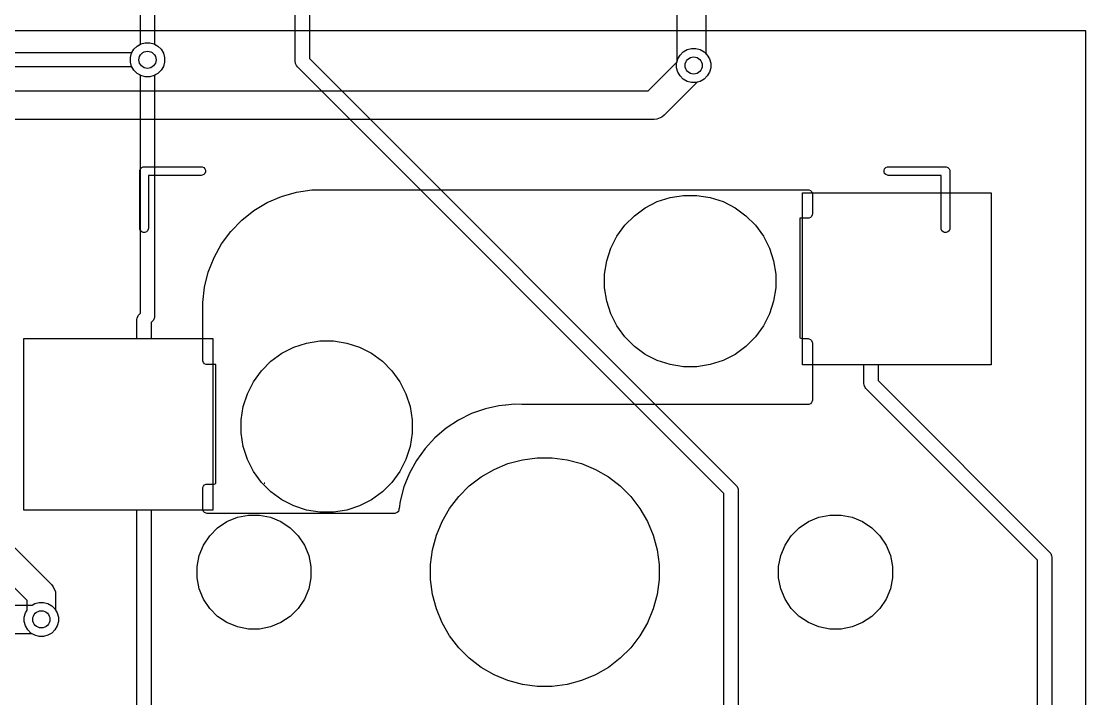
# Model space of a CAD drawing. Header units: millimetres. Extents: x 14 to 286, y -133 to -45.
# Drawn here: x 258.02 to 276.61, y -78.43 to -66.61 of the extents above; entities that cross this region are included whole.
import ezdxf

# ---------------------------------------------------------------- set-up
doc = ezdxf.new("R2010")
doc.units = ezdxf.units.MM
for name, color, linetype, true_color in [('B.Cu', 153, 'CONTINUOUS', 0x4d7fc4), ('B.Mask', 4, 'CONTINUOUS', 0x02ffee), ('B.Paste', 132, 'CONTINUOUS', 0x00c2c2), ('B.Silkscreen', 31, 'CONTINUOUS', 0xe8b2a7), ('F.Cu', 13, 'CONTINUOUS', 0xc83434), ('F.Mask', 201, 'CONTINUOUS', 0xd864ff), ('F.Silkscreen', 41, 'CONTINUOUS', 0xf2eda1), ('User.Drawings', 9, 'CONTINUOUS', 0xc2c2c2)]:
    doc.layers.add(name, color=color, linetype=linetype, true_color=true_color)

msp = doc.modelspace()

# ---------------------------------------------------------------- linework, layer by layer
at = {"layer": 'B.Cu', "linetype": 'CONTINUOUS'}
for p, q in [((260.095, -67.005222), (260.095, -56.09)), ((260.345, -56.09), (260.345, -67.005222)), ((269.4743, -67.29935), (269.4743, -59.365053)), ((269.9743, -59.365053), (269.9743, -67.168866)), ((262.8019, -67.3087), (262.8019, -61.706577)), ((263.0519, -61.706577), (263.0519, -67.256924)), ((259.942836, -67.161695), (259.981994, -67.093872)), ((259.981994, -67.093872), (260.037372, -67.038494)), ((260.037372, -67.038494), (260.095, -67.005222)), ((260.345, -67.005222), (260.402628, -67.038494)), ((260.402628, -67.038494), (260.458006, -67.093872)), ((260.458006, -67.093872), (260.497164, -67.161695)), ((259.922567, -67.237342), (259.942836, -67.161695)), ((259.922567, -67.315658), (259.922567, -67.237342)), ((260.497164, -67.161695), (260.517433, -67.237342)), ((260.517433, -67.237342), (260.517433, -67.315658)), ((262.804302, -67.333086), (262.8019, -67.3087)), ((263.0519, -67.256924), (270.502988, -74.708012)), ((269.464067, -67.337542), (269.4743, -67.29935)), ((269.9743, -67.168866), (269.999506, -67.194072)), ((269.999506, -67.194072), (270.038664, -67.261895)), ((270.038664, -67.261895), (270.058933, -67.337542)), ((259.942836, -67.391305), (259.922567, -67.315658)), ((259.981994, -67.459128), (259.942836, -67.391305)), ((260.037372, -67.514506), (259.981994, -67.459128)), ((260.458006, -67.459128), (260.402628, -67.514506)), ((260.497164, -67.391305), (260.458006, -67.459128)), ((260.517433, -67.315658), (260.497164, -67.391305)), ((262.804302, -67.333087), (262.804302, -67.333086)), ((262.807147, -67.339954), (262.804302, -67.333087)), ((262.822966, -67.378146), (262.807147, -67.339954)), ((262.822971, -67.378151), (262.822966, -67.378146)), ((262.838512, -67.397088), (262.822971, -67.378151)), ((270.2896, -74.848176), (262.838512, -67.397088)), ((269.464067, -67.415858), (269.464067, -67.337542)), ((269.484336, -67.491505), (269.464067, -67.415858)), ((269.523494, -67.559328), (269.484336, -67.491505)), ((270.038664, -67.491505), (269.999506, -67.559328)), ((270.058933, -67.415858), (270.038664, -67.491505)), ((270.058933, -67.337542), (270.058933, -67.415858)), ((260.095, -67.547777), (260.037372, -67.514506)), ((260.095, -71.700224), (260.095, -67.547777)), ((260.402628, -67.514506), (260.345, -67.547777)), ((260.345, -67.547777), (260.345, -71.752)), ((269.578872, -67.614706), (269.523494, -67.559328)), ((269.646695, -67.653864), (269.578872, -67.614706)), ((269.722342, -67.674133), (269.646695, -67.653864)), ((269.800658, -67.674133), (269.722342, -67.674133)), ((269.876305, -67.653864), (269.800658, -67.674133)), ((269.944128, -67.614706), (269.876305, -67.653864)), ((269.999506, -67.559328), (269.944128, -67.614706)), ((271.66, -72.5987), (271.66, -69.5987)), ((271.66, -69.5987), (274.96, -69.5987)), ((274.96, -69.5987), (274.96, -72.5987)), ((260.037569, -71.787212), (260.049301, -71.758887)), ((260.049301, -71.758887), (260.056066, -71.742554)), ((260.056066, -71.742554), (260.056071, -71.742548)), ((260.056071, -71.742548), (260.071612, -71.723612)), ((260.071612, -71.723612), (260.095, -71.700224)), ((260.345, -71.752), (260.342598, -71.776386)), ((260.035, -71.812), (260.037402, -71.787614)), ((260.035, -72.1387), (260.035, -71.812)), ((260.037402, -71.787614), (260.037569, -71.787212)), ((260.308388, -71.840388), (260.285, -71.863776)), ((260.285, -71.863776), (260.285, -72.1387)), ((260.323934, -71.821446), (260.308388, -71.840388)), ((260.342598, -71.776387), (260.323934, -71.821446)), ((260.342598, -71.776386), (260.342598, -71.776387)), ((258.06, -75.1387), (258.06, -72.1387)), ((258.06, -72.1387), (260.035, -72.1387)), ((260.285, -72.1387), (261.36, -72.1387)), ((261.36, -72.1387), (261.36, -75.1387)), ((272.735, -72.5987), (271.66, -72.5987)), ((272.735, -72.9254), (272.735, -72.5987)), ((274.96, -72.5987), (272.985, -72.5987)), ((272.985, -72.5987), (272.985, -72.873623)), ((272.985, -72.873623), (275.979888, -75.868511)), ((272.737402, -72.949786), (272.735, -72.9254)), ((272.737402, -72.949787), (272.737402, -72.949786)), ((272.740102, -72.956305), (272.737402, -72.949787)), ((272.756066, -72.994846), (272.740102, -72.956305)), ((272.756071, -72.994851), (272.756066, -72.994846)), ((272.771612, -73.013788), (272.756071, -72.994851)), ((275.7665, -76.008676), (272.771612, -73.013788)), ((270.502988, -74.708012), (270.518528, -74.726948)), ((270.518528, -74.726948), (270.518534, -74.726954)), ((270.518534, -74.726954), (270.537198, -74.772014)), ((270.2896, -79.9178), (270.2896, -74.848176)), ((270.537198, -74.772014), (270.5396, -74.7964)), ((270.5396, -74.7964), (270.5396, -79.866023)), ((260.035, -75.1387), (258.06, -75.1387)), ((260.035, -90.592724), (260.035, -75.1387)), ((261.36, -75.1387), (260.285, -75.1387)), ((260.285, -75.1387), (260.285, -90.6445)), ((257.8071, -75.700446), (258.542377, -76.435724)), ((258.1156, -76.716053), (257.380323, -75.980777)), ((275.7665, -80.019622), (275.7665, -76.008676)), ((275.979888, -75.868511), (275.995433, -75.887453)), ((275.995433, -75.887453), (275.995434, -75.887454)), ((275.995434, -75.887454), (275.998643, -75.895202)), ((275.998643, -75.895202), (276.013958, -75.932177)), ((276.013958, -75.932177), (276.014098, -75.932514)), ((276.014098, -75.932514), (276.0165, -75.9569)), ((276.0165, -75.9569), (276.0165, -80.019622)), ((258.542377, -76.435724), (258.573468, -76.473608)), ((258.573468, -76.473608), (258.610797, -76.563728)), ((258.610797, -76.563728), (258.610797, -76.563737)), ((258.610797, -76.563737), (258.6156, -76.6125)), ((258.1156, -76.881846), (258.1156, -76.716053)), ((258.6156, -76.6125), (258.6156, -76.881846)), ((258.068167, -77.004542), (258.088436, -76.928895)), ((258.088436, -76.928895), (258.1156, -76.881846)), ((258.6156, -76.881846), (258.642764, -76.928895)), ((258.642764, -76.928895), (258.663033, -77.004542)), ((258.068167, -77.082858), (258.068167, -77.004542)), ((258.088436, -77.158505), (258.068167, -77.082858)), ((258.127594, -77.226328), (258.088436, -77.158505)), ((258.642764, -77.158505), (258.603606, -77.226328)), ((258.663033, -77.082858), (258.642764, -77.158505)), ((258.663033, -77.004542), (258.663033, -77.082858)), ((258.182972, -77.281706), (258.127594, -77.226328)), ((258.250795, -77.320864), (258.182972, -77.281706)), ((258.326442, -77.341133), (258.250795, -77.320864)), ((258.404758, -77.341133), (258.326442, -77.341133)), ((258.480405, -77.320864), (258.404758, -77.341133)), ((258.548228, -77.281706), (258.480405, -77.320864)), ((258.603606, -77.226328), (258.548228, -77.281706))]:
    msp.add_line(p, q, dxfattribs=at)
at = {"layer": 'B.Cu'}
for centre in [(260.22, -67.2765), (269.7615, -67.3767), (258.3656, -77.0437)]:
    msp.add_circle(centre, 0.15, dxfattribs=at)
at = {"layer": 'B.Mask', "linetype": 'CONTINUOUS'}
for p, q in [((269.125975, -69.752881), (269.349832, -69.680145)), ((269.349832, -69.680145), (269.582311, -69.643324)), ((269.582311, -69.643324), (269.817689, -69.643324)), ((269.817689, -69.643324), (270.050168, -69.680145)), ((270.050168, -69.680145), (270.274025, -69.752881)), ((271.66, -72.5987), (271.66, -69.5987)), ((271.66, -69.5987), (274.96, -69.5987)), ((274.96, -69.5987), (274.96, -72.5987)), ((268.725828, -69.998091), (268.916252, -69.85974)), ((268.916252, -69.85974), (269.125975, -69.752881)), ((270.274025, -69.752881), (270.483748, -69.85974)), ((270.483748, -69.85974), (270.674172, -69.998091)), ((268.559391, -70.164528), (268.725828, -69.998091)), ((270.674172, -69.998091), (270.840609, -70.164528)), ((268.42104, -70.354952), (268.559391, -70.164528)), ((270.840609, -70.164528), (270.97896, -70.354952)), ((268.314181, -70.564675), (268.42104, -70.354952)), ((270.97896, -70.354952), (271.085819, -70.564675)), ((268.241445, -70.788532), (268.314181, -70.564675)), ((271.085819, -70.564675), (271.158555, -70.788532)), ((268.204624, -71.021011), (268.241445, -70.788532)), ((271.158555, -70.788532), (271.195376, -71.021011)), ((268.204624, -71.256389), (268.204624, -71.021011)), ((271.195376, -71.021011), (271.195376, -71.256389)), ((268.241445, -71.488868), (268.204624, -71.256389)), ((271.195376, -71.256389), (271.158555, -71.488868)), ((268.314181, -71.712725), (268.241445, -71.488868)), ((271.158555, -71.488868), (271.085819, -71.712725)), ((268.42104, -71.922448), (268.314181, -71.712725)), ((271.085819, -71.712725), (270.97896, -71.922448)), ((268.559391, -72.112872), (268.42104, -71.922448)), ((270.97896, -71.922448), (270.840609, -72.112872)), ((258.06, -75.1387), (258.06, -72.1387)), ((258.06, -72.1387), (261.36, -72.1387)), ((261.36, -72.1387), (261.36, -75.1387)), ((268.725828, -72.279309), (268.559391, -72.112872)), ((270.840609, -72.112872), (270.674172, -72.279309)), ((262.566252, -72.39974), (262.775975, -72.292881)), ((262.775975, -72.292881), (262.999832, -72.220145)), ((262.999832, -72.220145), (263.232311, -72.183324)), ((263.232311, -72.183324), (263.467689, -72.183324)), ((263.467689, -72.183324), (263.700168, -72.220145)), ((263.700168, -72.220145), (263.924025, -72.292881)), ((263.924025, -72.292881), (264.133748, -72.39974)), ((268.916252, -72.41766), (268.725828, -72.279309)), ((270.674172, -72.279309), (270.483748, -72.41766)), ((262.375828, -72.538091), (262.566252, -72.39974)), ((264.133748, -72.39974), (264.324172, -72.538091)), ((269.125975, -72.524519), (268.916252, -72.41766)), ((270.483748, -72.41766), (270.274025, -72.524519)), ((262.07104, -72.894952), (262.209391, -72.704528)), ((262.209391, -72.704528), (262.375828, -72.538091)), ((264.324172, -72.538091), (264.490609, -72.704528)), ((264.490609, -72.704528), (264.62896, -72.894952)), ((269.349832, -72.597255), (269.125975, -72.524519)), ((269.582311, -72.634076), (269.349832, -72.597255)), ((269.817689, -72.634076), (269.582311, -72.634076)), ((270.050168, -72.597255), (269.817689, -72.634076)), ((270.274025, -72.524519), (270.050168, -72.597255)), ((274.96, -72.5987), (271.66, -72.5987)), ((261.964181, -73.104675), (262.07104, -72.894952)), ((264.62896, -72.894952), (264.735819, -73.104675)), ((261.891445, -73.328532), (261.964181, -73.104675)), ((264.735819, -73.104675), (264.808555, -73.328532)), ((261.854624, -73.561011), (261.891445, -73.328532)), ((264.808555, -73.328532), (264.845376, -73.561011)), ((261.854624, -73.796389), (261.854624, -73.561011)), ((264.845376, -73.561011), (264.845376, -73.796389)), ((261.891445, -74.028868), (261.854624, -73.796389)), ((264.845376, -73.796389), (264.808555, -74.028868)), ((261.964181, -74.252725), (261.891445, -74.028868)), ((264.808555, -74.028868), (264.735819, -74.252725)), ((262.07104, -74.462448), (261.964181, -74.252725)), ((264.735819, -74.252725), (264.62896, -74.462448)), ((266.275423, -74.424955), (266.517121, -74.32484)), ((266.517121, -74.32484), (266.769819, -74.257129)), ((266.769819, -74.257129), (267.029194, -74.222982)), ((267.029194, -74.222982), (267.290806, -74.222982)), ((267.290806, -74.222982), (267.550181, -74.257129)), ((267.550181, -74.257129), (267.802879, -74.32484)), ((267.802879, -74.32484), (268.044577, -74.424955)), ((262.209391, -74.652872), (262.07104, -74.462448)), ((264.62896, -74.462448), (264.490609, -74.652872)), ((265.841308, -74.71502), (266.04886, -74.555761)), ((266.04886, -74.555761), (266.275423, -74.424955)), ((268.044577, -74.424955), (268.27114, -74.555761)), ((268.27114, -74.555761), (268.478692, -74.71502)), ((262.375828, -74.819309), (262.209391, -74.652872)), ((264.490609, -74.652872), (264.324172, -74.819309)), ((265.65632, -74.900008), (265.841308, -74.71502)), ((268.478692, -74.71502), (268.66368, -74.900008)), ((262.566252, -74.95766), (262.375828, -74.819309)), ((264.324172, -74.819309), (264.133748, -74.95766)), ((265.497061, -75.10756), (265.65632, -74.900008)), ((268.66368, -74.900008), (268.822939, -75.10756)), ((262.775975, -75.064519), (262.566252, -74.95766)), ((262.999832, -75.137255), (262.775975, -75.064519)), ((263.924025, -75.064519), (263.700168, -75.137255)), ((264.133748, -74.95766), (263.924025, -75.064519)), ((265.366255, -75.334123), (265.497061, -75.10756)), ((268.822939, -75.10756), (268.953745, -75.334123)), ((261.36, -75.1387), (258.06, -75.1387)), ((261.608603, -75.336779), (261.789715, -75.26176)), ((261.789715, -75.26176), (261.981983, -75.223515)), ((261.981983, -75.223515), (262.178017, -75.223515)), ((262.178017, -75.223515), (262.370285, -75.26176)), ((262.370285, -75.26176), (262.551397, -75.336779)), ((263.232311, -75.174076), (262.999832, -75.137255)), ((263.467689, -75.174076), (263.232311, -75.174076)), ((263.700168, -75.137255), (263.467689, -75.174076)), ((271.768603, -75.336779), (271.949715, -75.26176)), ((271.949715, -75.26176), (272.141983, -75.223515)), ((272.141983, -75.223515), (272.338017, -75.223515)), ((272.338017, -75.223515), (272.530285, -75.26176)), ((272.530285, -75.26176), (272.711397, -75.336779)), ((261.30699, -75.584307), (261.445607, -75.44569)), ((261.445607, -75.44569), (261.608603, -75.336779)), ((262.551397, -75.336779), (262.714393, -75.44569)), ((262.714393, -75.44569), (262.85301, -75.584307)), ((265.26614, -75.575821), (265.366255, -75.334123)), ((268.953745, -75.334123), (269.05386, -75.575821)), ((271.46699, -75.584307), (271.605607, -75.44569)), ((271.605607, -75.44569), (271.768603, -75.336779)), ((272.711397, -75.336779), (272.874393, -75.44569)), ((272.874393, -75.44569), (273.01301, -75.584307)), ((261.198079, -75.747303), (261.30699, -75.584307)), ((262.85301, -75.584307), (262.961921, -75.747303)), ((265.198429, -75.828519), (265.26614, -75.575821)), ((269.05386, -75.575821), (269.121571, -75.828519)), ((271.358079, -75.747303), (271.46699, -75.584307)), ((273.01301, -75.584307), (273.121921, -75.747303)), ((261.12306, -75.928415), (261.198079, -75.747303)), ((262.961921, -75.747303), (263.03694, -75.928415)), ((265.164282, -76.087894), (265.198429, -75.828519)), ((269.121571, -75.828519), (269.155718, -76.087894)), ((271.28306, -75.928415), (271.358079, -75.747303)), ((273.121921, -75.747303), (273.19694, -75.928415)), ((261.084815, -76.120683), (261.12306, -75.928415)), ((263.03694, -75.928415), (263.075185, -76.120683)), ((271.244815, -76.120683), (271.28306, -75.928415)), ((273.19694, -75.928415), (273.235185, -76.120683)), ((261.084815, -76.316717), (261.084815, -76.120683)), ((263.075185, -76.120683), (263.075185, -76.316717)), ((265.164282, -76.349506), (265.164282, -76.087894)), ((269.155718, -76.087894), (269.155718, -76.349506)), ((271.244815, -76.316717), (271.244815, -76.120683)), ((273.235185, -76.120683), (273.235185, -76.316717)), ((261.12306, -76.508985), (261.084815, -76.316717)), ((263.075185, -76.316717), (263.03694, -76.508985)), ((265.198429, -76.608881), (265.164282, -76.349506)), ((269.155718, -76.349506), (269.121571, -76.608881)), ((271.28306, -76.508985), (271.244815, -76.316717)), ((273.235185, -76.316717), (273.19694, -76.508985)), ((261.198079, -76.690097), (261.12306, -76.508985)), ((263.03694, -76.508985), (262.961921, -76.690097)), ((265.26614, -76.861579), (265.198429, -76.608881)), ((269.121571, -76.608881), (269.05386, -76.861579)), ((271.358079, -76.690097), (271.28306, -76.508985)), ((273.19694, -76.508985), (273.121921, -76.690097)), ((261.30699, -76.853093), (261.198079, -76.690097)), ((262.961921, -76.690097), (262.85301, -76.853093)), ((271.46699, -76.853093), (271.358079, -76.690097)), ((273.121921, -76.690097), (273.01301, -76.853093)), ((261.445607, -76.99171), (261.30699, -76.853093)), ((262.85301, -76.853093), (262.714393, -76.99171)), ((265.366255, -77.103277), (265.26614, -76.861579)), ((269.05386, -76.861579), (268.953745, -77.103277)), ((271.605607, -76.99171), (271.46699, -76.853093)), ((273.01301, -76.853093), (272.874393, -76.99171)), ((261.608603, -77.100621), (261.445607, -76.99171)), ((261.789715, -77.17564), (261.608603, -77.100621)), ((262.551397, -77.100621), (262.370285, -77.17564)), ((262.714393, -76.99171), (262.551397, -77.100621)), ((265.497061, -77.32984), (265.366255, -77.103277)), ((268.953745, -77.103277), (268.822939, -77.32984)), ((271.768603, -77.100621), (271.605607, -76.99171)), ((271.949715, -77.17564), (271.768603, -77.100621)), ((272.711397, -77.100621), (272.530285, -77.17564)), ((272.874393, -76.99171), (272.711397, -77.100621)), ((261.981983, -77.213885), (261.789715, -77.17564)), ((262.178017, -77.213885), (261.981983, -77.213885)), ((262.370285, -77.17564), (262.178017, -77.213885)), ((265.65632, -77.537392), (265.497061, -77.32984)), ((268.822939, -77.32984), (268.66368, -77.537392)), ((272.141983, -77.213885), (271.949715, -77.17564)), ((272.338017, -77.213885), (272.141983, -77.213885)), ((272.530285, -77.17564), (272.338017, -77.213885)), ((265.841308, -77.72238), (265.65632, -77.537392)), ((268.66368, -77.537392), (268.478692, -77.72238)), ((266.04886, -77.881639), (265.841308, -77.72238)), ((268.478692, -77.72238), (268.27114, -77.881639)), ((266.275423, -78.012445), (266.04886, -77.881639)), ((268.27114, -77.881639), (268.044577, -78.012445)), ((266.517121, -78.11256), (266.275423, -78.012445)), ((268.044577, -78.012445), (267.802879, -78.11256)), ((266.769819, -78.180271), (266.517121, -78.11256)), ((267.029194, -78.214418), (266.769819, -78.180271)), ((267.290806, -78.214418), (267.029194, -78.214418)), ((267.550181, -78.180271), (267.290806, -78.214418)), ((267.802879, -78.11256), (267.550181, -78.180271))]:
    msp.add_line(p, q, dxfattribs=at)
at = {"layer": 'B.Paste', "linetype": 'CONTINUOUS'}
for p, q in [((271.66, -72.5987), (271.66, -69.5987)), ((271.66, -69.5987), (274.96, -69.5987)), ((274.96, -69.5987), (274.96, -72.5987)), ((258.06, -75.1387), (258.06, -72.1387)), ((258.06, -72.1387), (261.36, -72.1387)), ((261.36, -72.1387), (261.36, -75.1387)), ((274.96, -72.5987), (271.66, -72.5987)), ((261.36, -75.1387), (258.06, -75.1387))]:
    msp.add_line(p, q, dxfattribs=at)
at = {"layer": 'B.Silkscreen', "linetype": 'CONTINUOUS'}
for p, q in [((263.092027, -69.548003), (263.358167, -69.54388)), ((263.358167, -69.54388), (263.359999, -69.5437)), ((263.359999, -69.5437), (271.76, -69.5437)), ((271.76, -69.5437), (271.774632, -69.545141)), ((262.312392, -69.769906), (262.561815, -69.662035)), ((262.561815, -69.662035), (262.823184, -69.587643)), ((262.823184, -69.587643), (263.092027, -69.548003)), ((271.774632, -69.545141), (271.801668, -69.55634)), ((271.801668, -69.55634), (271.82236, -69.577032)), ((271.82236, -69.577032), (271.833559, -69.604068)), ((271.833559, -69.604068), (271.835, -69.6187)), ((271.835, -69.6187), (271.835, -69.9687)), ((261.866177, -70.078161), (262.079183, -69.90941)), ((262.079183, -69.90941), (262.312392, -69.769906)), ((261.677021, -70.273271), (261.866177, -70.078161)), ((271.76, -70.0437), (271.615, -70.0437)), ((271.615, -70.0437), (271.615, -72.129162)), ((271.774632, -70.042259), (271.76, -70.0437)), ((271.801668, -70.03106), (271.774632, -70.042259)), ((271.82236, -70.010368), (271.801668, -70.03106)), ((271.833559, -69.983332), (271.82236, -70.010368)), ((271.835, -69.9687), (271.833559, -69.983332)), ((261.51495, -70.491401), (261.677021, -70.273271)), ((261.382737, -70.72882), (261.51495, -70.491401)), ((261.282645, -70.981465), (261.382737, -70.72882)), ((261.216386, -71.245014), (261.282645, -70.981465)), ((261.185094, -71.514956), (261.216386, -71.245014)), ((261.185, -71.5187), (261.185295, -71.5157)), ((261.185, -72.5187), (261.185, -71.5187)), ((261.185295, -71.5157), (261.185094, -71.514956)), ((271.615, -72.129162), (271.650096, -72.1437)), ((271.650096, -72.1437), (271.76, -72.1437)), ((271.76, -72.1437), (271.774632, -72.145141)), ((271.774632, -72.145141), (271.801668, -72.15634)), ((271.801668, -72.15634), (271.82236, -72.177032)), ((271.82236, -72.177032), (271.833559, -72.204068)), ((271.833559, -72.204068), (271.835, -72.2187)), ((271.835, -72.2187), (271.835, -73.2187)), ((261.186441, -72.533332), (261.185, -72.5187)), ((261.19764, -72.560368), (261.186441, -72.533332)), ((261.218332, -72.58106), (261.19764, -72.560368)), ((261.245368, -72.592259), (261.218332, -72.58106)), ((261.26, -72.5937), (261.245368, -72.592259)), ((261.415, -72.5937), (261.26, -72.5937)), ((261.415, -74.673132), (261.415, -72.5937)), ((271.82236, -73.260368), (271.801668, -73.28106)), ((271.833559, -73.233332), (271.82236, -73.260368)), ((271.835, -73.2187), (271.833559, -73.233332)), ((266.123778, -73.367927), (265.881765, -73.452604)), ((266.355968, -73.317367), (266.123778, -73.367927)), ((266.474891, -73.305321), (266.355968, -73.317367)), ((266.479241, -73.303669), (266.474891, -73.305321)), ((266.629615, -73.289762), (266.479241, -73.303669)), ((266.757754, -73.293666), (266.629615, -73.289762)), ((266.758233, -73.293526), (266.757754, -73.293666)), ((266.76, -73.2937), (266.758233, -73.293526)), ((271.76, -73.2937), (266.76, -73.2937)), ((271.774632, -73.292259), (271.76, -73.2937)), ((271.801668, -73.28106), (271.774632, -73.292259)), ((265.651876, -73.566144), (265.437538, -73.706854)), ((265.881765, -73.452604), (265.651876, -73.566144)), ((265.437538, -73.706854), (265.241946, -73.872636)), ((265.241946, -73.872636), (265.068015, -74.061019)), ((265.068015, -74.061019), (264.918338, -74.269195)), ((264.918338, -74.269195), (264.795148, -74.494061)), ((264.795148, -74.494061), (264.70028, -74.732263)), ((261.185, -74.7587), (261.186441, -74.744068)), ((261.186441, -74.744068), (261.19764, -74.717032)), ((261.19764, -74.717032), (261.218332, -74.69634)), ((261.218332, -74.69634), (261.245368, -74.685141)), ((261.245368, -74.685141), (261.26, -74.6837)), ((261.26, -74.6837), (261.386612, -74.6837)), ((261.386612, -74.6837), (261.411227, -74.673504)), ((261.411227, -74.673504), (261.415, -74.673132)), ((262.25706, -74.663548), (262.256723, -74.6687)), ((262.256723, -74.6687), (262.267172, -74.6687)), ((262.267172, -74.6687), (262.25706, -74.663548)), ((264.70028, -74.732263), (264.635149, -74.980251)), ((261.185, -75.1187), (261.185, -74.7587)), ((261.186441, -75.133332), (261.185, -75.1187)), ((264.618003, -75.107298), (264.613559, -75.116525)), ((264.613559, -75.116525), (264.613559, -75.133332)), ((264.635149, -74.980251), (264.618003, -75.107298)), ((261.19764, -75.160368), (261.186441, -75.133332)), ((261.218332, -75.18106), (261.19764, -75.160368)), ((261.245368, -75.192259), (261.218332, -75.18106)), ((261.26, -75.1937), (261.245368, -75.192259)), ((264.54, -75.1937), (261.26, -75.1937)), ((264.554632, -75.192259), (264.54, -75.1937)), ((264.581668, -75.18106), (264.554632, -75.192259)), ((264.60236, -75.160368), (264.581668, -75.18106)), ((264.613559, -75.133332), (264.60236, -75.160368))]:
    msp.add_line(p, q, dxfattribs=at)
at = {"layer": 'F.Cu', "linetype": 'CONTINUOUS'}
for p, q in [((259.948722, -67.1515), (259.981994, -67.093872)), ((259.981994, -67.093872), (260.037372, -67.038494)), ((260.037372, -67.038494), (260.105195, -66.999336)), ((260.105195, -66.999336), (260.180842, -66.979067)), ((260.180842, -66.979067), (260.259158, -66.979067)), ((260.259158, -66.979067), (260.334805, -66.999336)), ((260.334805, -66.999336), (260.402628, -67.038494)), ((260.402628, -67.038494), (260.458006, -67.093872)), ((260.458006, -67.093872), (260.497164, -67.161695)), ((269.578872, -67.138694), (269.646695, -67.099536)), ((269.646695, -67.099536), (269.722342, -67.079267)), ((269.722342, -67.079267), (269.800658, -67.079267)), ((269.800658, -67.079267), (269.876305, -67.099536)), ((269.876305, -67.099536), (269.944128, -67.138694)), ((228.2279, -67.1515), (259.948722, -67.1515)), ((260.497164, -67.161695), (260.517433, -67.237342)), ((260.517433, -67.237342), (260.517433, -67.315658)), ((269.470275, -67.314371), (269.484336, -67.261895)), ((269.484336, -67.261895), (269.523494, -67.194072)), ((269.523494, -67.194072), (269.578872, -67.138694)), ((269.944128, -67.138694), (269.999506, -67.194072)), ((269.999506, -67.194072), (270.038664, -67.261895)), ((270.038664, -67.261895), (270.058933, -67.337542)), ((259.948722, -67.4015), (228.279677, -67.4015)), ((259.981994, -67.459128), (259.948722, -67.4015)), ((260.037372, -67.514506), (259.981994, -67.459128)), ((260.458006, -67.459128), (260.402628, -67.514506)), ((260.497164, -67.391305), (260.458006, -67.459128)), ((260.517433, -67.315658), (260.497164, -67.391305)), ((268.965546, -67.8191), (269.470275, -67.314371)), ((270.038664, -67.491505), (269.999506, -67.559328)), ((270.058933, -67.415858), (270.038664, -67.491505)), ((270.058933, -67.337542), (270.058933, -67.415858)), ((260.105195, -67.553664), (260.037372, -67.514506)), ((260.180842, -67.573933), (260.105195, -67.553664)), ((260.259158, -67.573933), (260.180842, -67.573933)), ((260.334805, -67.553664), (260.259158, -67.573933)), ((260.402628, -67.514506), (260.334805, -67.553664)), ((269.823828, -67.667924), (269.245877, -68.245877)), ((269.876305, -67.653864), (269.823828, -67.667924)), ((269.944128, -67.614706), (269.876305, -67.653864)), ((269.999506, -67.559328), (269.944128, -67.614706)), ((257.718954, -67.8191), (268.965546, -67.8191)), ((269.0691, -68.3191), (257.718954, -68.3191)), ((269.117873, -68.314296), (269.0691, -68.3191)), ((269.207993, -68.276967), (269.117873, -68.314296)), ((269.207997, -68.276962), (269.207993, -68.276967)), ((269.245877, -68.245877), (269.207997, -68.276962)), ((256.0802, -76.7937), (258.203746, -76.7937)), ((258.203746, -76.7937), (258.250795, -76.766536)), ((258.250795, -76.766536), (258.326442, -76.746267)), ((258.326442, -76.746267), (258.404758, -76.746267)), ((258.404758, -76.746267), (258.480405, -76.766536)), ((258.480405, -76.766536), (258.548228, -76.805694)), ((258.548228, -76.805694), (258.603606, -76.861072)), ((258.603606, -76.861072), (258.642764, -76.928895)), ((258.642764, -76.928895), (258.663033, -77.004542)), ((258.642764, -77.158505), (258.603606, -77.226328)), ((258.663033, -77.082858), (258.642764, -77.158505)), ((258.663033, -77.004542), (258.663033, -77.082858)), ((258.203746, -77.2937), (256.183753, -77.2937)), ((258.250795, -77.320864), (258.203746, -77.2937)), ((258.326442, -77.341133), (258.250795, -77.320864)), ((258.404758, -77.341133), (258.326442, -77.341133)), ((258.480405, -77.320864), (258.404758, -77.341133)), ((258.548228, -77.281706), (258.480405, -77.320864)), ((258.603606, -77.226328), (258.548228, -77.281706))]:
    msp.add_line(p, q, dxfattribs=at)
at = {"layer": 'F.Cu'}
for centre in [(260.22, -67.2765), (269.7615, -67.3767), (258.3656, -77.0437)]:
    msp.add_circle(centre, 0.15, dxfattribs=at)
at = {"layer": 'F.Mask', "linetype": 'CONTINUOUS'}
for p, q in [((269.125975, -69.752881), (269.349832, -69.680145)), ((269.349832, -69.680145), (269.582311, -69.643324)), ((269.582311, -69.643324), (269.817689, -69.643324)), ((269.817689, -69.643324), (270.050168, -69.680145)), ((270.050168, -69.680145), (270.274025, -69.752881)), ((268.725828, -69.998091), (268.916252, -69.85974)), ((268.916252, -69.85974), (269.125975, -69.752881)), ((270.274025, -69.752881), (270.483748, -69.85974)), ((270.483748, -69.85974), (270.674172, -69.998091)), ((268.559391, -70.164528), (268.725828, -69.998091)), ((270.674172, -69.998091), (270.840609, -70.164528)), ((268.42104, -70.354952), (268.559391, -70.164528)), ((270.840609, -70.164528), (270.97896, -70.354952)), ((268.314181, -70.564675), (268.42104, -70.354952)), ((270.97896, -70.354952), (271.085819, -70.564675)), ((268.241445, -70.788532), (268.314181, -70.564675)), ((271.085819, -70.564675), (271.158555, -70.788532)), ((268.204624, -71.021011), (268.241445, -70.788532)), ((271.158555, -70.788532), (271.195376, -71.021011)), ((268.204624, -71.256389), (268.204624, -71.021011)), ((271.195376, -71.021011), (271.195376, -71.256389)), ((268.241445, -71.488868), (268.204624, -71.256389)), ((271.195376, -71.256389), (271.158555, -71.488868)), ((268.314181, -71.712725), (268.241445, -71.488868)), ((271.158555, -71.488868), (271.085819, -71.712725)), ((268.42104, -71.922448), (268.314181, -71.712725)), ((271.085819, -71.712725), (270.97896, -71.922448)), ((268.559391, -72.112872), (268.42104, -71.922448)), ((270.97896, -71.922448), (270.840609, -72.112872)), ((268.725828, -72.279309), (268.559391, -72.112872)), ((270.840609, -72.112872), (270.674172, -72.279309)), ((262.566252, -72.39974), (262.775975, -72.292881)), ((262.775975, -72.292881), (262.999832, -72.220145)), ((262.999832, -72.220145), (263.232311, -72.183324)), ((263.232311, -72.183324), (263.467689, -72.183324)), ((263.467689, -72.183324), (263.700168, -72.220145)), ((263.700168, -72.220145), (263.924025, -72.292881)), ((263.924025, -72.292881), (264.133748, -72.39974)), ((268.916252, -72.41766), (268.725828, -72.279309)), ((270.674172, -72.279309), (270.483748, -72.41766)), ((262.375828, -72.538091), (262.566252, -72.39974)), ((264.133748, -72.39974), (264.324172, -72.538091)), ((269.125975, -72.524519), (268.916252, -72.41766)), ((270.483748, -72.41766), (270.274025, -72.524519)), ((262.07104, -72.894952), (262.209391, -72.704528)), ((262.209391, -72.704528), (262.375828, -72.538091)), ((264.324172, -72.538091), (264.490609, -72.704528)), ((264.490609, -72.704528), (264.62896, -72.894952)), ((269.349832, -72.597255), (269.125975, -72.524519)), ((269.582311, -72.634076), (269.349832, -72.597255)), ((269.817689, -72.634076), (269.582311, -72.634076)), ((270.050168, -72.597255), (269.817689, -72.634076)), ((270.274025, -72.524519), (270.050168, -72.597255)), ((261.964181, -73.104675), (262.07104, -72.894952)), ((264.62896, -72.894952), (264.735819, -73.104675)), ((261.891445, -73.328532), (261.964181, -73.104675)), ((264.735819, -73.104675), (264.808555, -73.328532)), ((261.854624, -73.561011), (261.891445, -73.328532)), ((264.808555, -73.328532), (264.845376, -73.561011)), ((261.854624, -73.796389), (261.854624, -73.561011)), ((264.845376, -73.561011), (264.845376, -73.796389)), ((261.891445, -74.028868), (261.854624, -73.796389)), ((264.845376, -73.796389), (264.808555, -74.028868)), ((261.964181, -74.252725), (261.891445, -74.028868)), ((264.808555, -74.028868), (264.735819, -74.252725)), ((262.07104, -74.462448), (261.964181, -74.252725)), ((264.735819, -74.252725), (264.62896, -74.462448)), ((266.275423, -74.424955), (266.517121, -74.32484)), ((266.517121, -74.32484), (266.769819, -74.257129)), ((266.769819, -74.257129), (267.029194, -74.222982)), ((267.029194, -74.222982), (267.290806, -74.222982)), ((267.290806, -74.222982), (267.550181, -74.257129)), ((267.550181, -74.257129), (267.802879, -74.32484)), ((267.802879, -74.32484), (268.044577, -74.424955)), ((262.209391, -74.652872), (262.07104, -74.462448)), ((264.62896, -74.462448), (264.490609, -74.652872)), ((265.841308, -74.71502), (266.04886, -74.555761)), ((266.04886, -74.555761), (266.275423, -74.424955)), ((268.044577, -74.424955), (268.27114, -74.555761)), ((268.27114, -74.555761), (268.478692, -74.71502)), ((262.375828, -74.819309), (262.209391, -74.652872)), ((264.490609, -74.652872), (264.324172, -74.819309)), ((265.65632, -74.900008), (265.841308, -74.71502)), ((268.478692, -74.71502), (268.66368, -74.900008)), ((262.566252, -74.95766), (262.375828, -74.819309)), ((264.324172, -74.819309), (264.133748, -74.95766)), ((265.497061, -75.10756), (265.65632, -74.900008)), ((268.66368, -74.900008), (268.822939, -75.10756)), ((262.775975, -75.064519), (262.566252, -74.95766)), ((262.999832, -75.137255), (262.775975, -75.064519)), ((263.924025, -75.064519), (263.700168, -75.137255)), ((264.133748, -74.95766), (263.924025, -75.064519)), ((265.366255, -75.334123), (265.497061, -75.10756)), ((268.822939, -75.10756), (268.953745, -75.334123)), ((261.608603, -75.336779), (261.789715, -75.26176)), ((261.789715, -75.26176), (261.981983, -75.223515)), ((261.981983, -75.223515), (262.178017, -75.223515)), ((262.178017, -75.223515), (262.370285, -75.26176)), ((262.370285, -75.26176), (262.551397, -75.336779)), ((263.232311, -75.174076), (262.999832, -75.137255)), ((263.467689, -75.174076), (263.232311, -75.174076)), ((263.700168, -75.137255), (263.467689, -75.174076)), ((271.768603, -75.336779), (271.949715, -75.26176)), ((271.949715, -75.26176), (272.141983, -75.223515)), ((272.141983, -75.223515), (272.338017, -75.223515)), ((272.338017, -75.223515), (272.530285, -75.26176)), ((272.530285, -75.26176), (272.711397, -75.336779)), ((261.30699, -75.584307), (261.445607, -75.44569)), ((261.445607, -75.44569), (261.608603, -75.336779)), ((262.551397, -75.336779), (262.714393, -75.44569)), ((262.714393, -75.44569), (262.85301, -75.584307)), ((265.26614, -75.575821), (265.366255, -75.334123)), ((268.953745, -75.334123), (269.05386, -75.575821)), ((271.46699, -75.584307), (271.605607, -75.44569)), ((271.605607, -75.44569), (271.768603, -75.336779)), ((272.711397, -75.336779), (272.874393, -75.44569)), ((272.874393, -75.44569), (273.01301, -75.584307)), ((261.198079, -75.747303), (261.30699, -75.584307)), ((262.85301, -75.584307), (262.961921, -75.747303)), ((265.198429, -75.828519), (265.26614, -75.575821)), ((269.05386, -75.575821), (269.121571, -75.828519)), ((271.358079, -75.747303), (271.46699, -75.584307)), ((273.01301, -75.584307), (273.121921, -75.747303)), ((261.12306, -75.928415), (261.198079, -75.747303)), ((262.961921, -75.747303), (263.03694, -75.928415)), ((265.164282, -76.087894), (265.198429, -75.828519)), ((269.121571, -75.828519), (269.155718, -76.087894)), ((271.28306, -75.928415), (271.358079, -75.747303)), ((273.121921, -75.747303), (273.19694, -75.928415)), ((261.084815, -76.120683), (261.12306, -75.928415)), ((263.03694, -75.928415), (263.075185, -76.120683)), ((271.244815, -76.120683), (271.28306, -75.928415)), ((273.19694, -75.928415), (273.235185, -76.120683)), ((261.084815, -76.316717), (261.084815, -76.120683)), ((263.075185, -76.120683), (263.075185, -76.316717)), ((265.164282, -76.349506), (265.164282, -76.087894)), ((269.155718, -76.087894), (269.155718, -76.349506)), ((271.244815, -76.316717), (271.244815, -76.120683)), ((273.235185, -76.120683), (273.235185, -76.316717)), ((261.12306, -76.508985), (261.084815, -76.316717)), ((263.075185, -76.316717), (263.03694, -76.508985)), ((265.198429, -76.608881), (265.164282, -76.349506)), ((269.155718, -76.349506), (269.121571, -76.608881)), ((271.28306, -76.508985), (271.244815, -76.316717)), ((273.235185, -76.316717), (273.19694, -76.508985)), ((261.198079, -76.690097), (261.12306, -76.508985)), ((263.03694, -76.508985), (262.961921, -76.690097)), ((265.26614, -76.861579), (265.198429, -76.608881)), ((269.121571, -76.608881), (269.05386, -76.861579)), ((271.358079, -76.690097), (271.28306, -76.508985)), ((273.19694, -76.508985), (273.121921, -76.690097)), ((261.30699, -76.853093), (261.198079, -76.690097)), ((262.961921, -76.690097), (262.85301, -76.853093)), ((271.46699, -76.853093), (271.358079, -76.690097)), ((273.121921, -76.690097), (273.01301, -76.853093)), ((261.445607, -76.99171), (261.30699, -76.853093)), ((262.85301, -76.853093), (262.714393, -76.99171)), ((265.366255, -77.103277), (265.26614, -76.861579)), ((269.05386, -76.861579), (268.953745, -77.103277)), ((271.605607, -76.99171), (271.46699, -76.853093)), ((273.01301, -76.853093), (272.874393, -76.99171)), ((261.608603, -77.100621), (261.445607, -76.99171)), ((261.789715, -77.17564), (261.608603, -77.100621)), ((262.551397, -77.100621), (262.370285, -77.17564)), ((262.714393, -76.99171), (262.551397, -77.100621)), ((265.497061, -77.32984), (265.366255, -77.103277)), ((268.953745, -77.103277), (268.822939, -77.32984)), ((271.768603, -77.100621), (271.605607, -76.99171)), ((271.949715, -77.17564), (271.768603, -77.100621)), ((272.711397, -77.100621), (272.530285, -77.17564)), ((272.874393, -76.99171), (272.711397, -77.100621)), ((261.981983, -77.213885), (261.789715, -77.17564)), ((262.178017, -77.213885), (261.981983, -77.213885)), ((262.370285, -77.17564), (262.178017, -77.213885)), ((265.65632, -77.537392), (265.497061, -77.32984)), ((268.822939, -77.32984), (268.66368, -77.537392)), ((272.141983, -77.213885), (271.949715, -77.17564)), ((272.338017, -77.213885), (272.141983, -77.213885)), ((272.530285, -77.17564), (272.338017, -77.213885)), ((265.841308, -77.72238), (265.65632, -77.537392)), ((268.66368, -77.537392), (268.478692, -77.72238)), ((266.04886, -77.881639), (265.841308, -77.72238)), ((268.478692, -77.72238), (268.27114, -77.881639)), ((266.275423, -78.012445), (266.04886, -77.881639)), ((268.27114, -77.881639), (268.044577, -78.012445)), ((266.517121, -78.11256), (266.275423, -78.012445)), ((268.044577, -78.012445), (267.802879, -78.11256)), ((266.769819, -78.180271), (266.517121, -78.11256)), ((267.029194, -78.214418), (266.769819, -78.180271)), ((267.290806, -78.214418), (267.029194, -78.214418)), ((267.550181, -78.180271), (267.290806, -78.214418)), ((267.802879, -78.11256), (267.550181, -78.180271))]:
    msp.add_line(p, q, dxfattribs=at)
at = {"layer": 'F.Silkscreen', "linetype": 'CONTINUOUS'}
for p, q in [((266.275423, -74.424955), (266.517121, -74.32484)), ((266.517121, -74.32484), (266.769819, -74.257129)), ((266.769819, -74.257129), (267.029194, -74.222982)), ((267.029194, -74.222982), (267.290806, -74.222982)), ((267.290806, -74.222982), (267.550181, -74.257129)), ((267.550181, -74.257129), (267.802879, -74.32484)), ((267.802879, -74.32484), (268.044577, -74.424955)), ((265.841308, -74.71502), (266.04886, -74.555761)), ((266.04886, -74.555761), (266.275423, -74.424955)), ((268.044577, -74.424955), (268.27114, -74.555761)), ((268.27114, -74.555761), (268.478692, -74.71502)), ((265.65632, -74.900008), (265.841308, -74.71502)), ((268.478692, -74.71502), (268.66368, -74.900008)), ((265.497061, -75.10756), (265.65632, -74.900008)), ((268.66368, -74.900008), (268.822939, -75.10756)), ((265.366255, -75.334123), (265.497061, -75.10756)), ((268.822939, -75.10756), (268.953745, -75.334123)), ((261.608603, -75.336779), (261.789715, -75.26176)), ((261.789715, -75.26176), (261.981983, -75.223515)), ((261.981983, -75.223515), (262.178017, -75.223515)), ((262.178017, -75.223515), (262.370285, -75.26176)), ((262.370285, -75.26176), (262.551397, -75.336779)), ((271.768603, -75.336779), (271.949715, -75.26176)), ((271.949715, -75.26176), (272.141983, -75.223515)), ((272.141983, -75.223515), (272.338017, -75.223515)), ((272.338017, -75.223515), (272.530285, -75.26176)), ((272.530285, -75.26176), (272.711397, -75.336779)), ((261.30699, -75.584307), (261.445607, -75.44569)), ((261.445607, -75.44569), (261.608603, -75.336779)), ((262.551397, -75.336779), (262.714393, -75.44569)), ((262.714393, -75.44569), (262.85301, -75.584307)), ((265.26614, -75.575821), (265.366255, -75.334123)), ((268.953745, -75.334123), (269.05386, -75.575821)), ((271.46699, -75.584307), (271.605607, -75.44569)), ((271.605607, -75.44569), (271.768603, -75.336779)), ((272.711397, -75.336779), (272.874393, -75.44569)), ((272.874393, -75.44569), (273.01301, -75.584307)), ((261.198079, -75.747303), (261.30699, -75.584307)), ((262.85301, -75.584307), (262.961921, -75.747303)), ((265.198429, -75.828519), (265.26614, -75.575821)), ((269.05386, -75.575821), (269.121571, -75.828519)), ((271.358079, -75.747303), (271.46699, -75.584307)), ((273.01301, -75.584307), (273.121921, -75.747303)), ((261.12306, -75.928415), (261.198079, -75.747303)), ((262.961921, -75.747303), (263.03694, -75.928415)), ((265.164282, -76.087894), (265.198429, -75.828519)), ((269.121571, -75.828519), (269.155718, -76.087894)), ((271.28306, -75.928415), (271.358079, -75.747303)), ((273.121921, -75.747303), (273.19694, -75.928415)), ((261.084815, -76.120683), (261.12306, -75.928415)), ((263.03694, -75.928415), (263.075185, -76.120683)), ((271.244815, -76.120683), (271.28306, -75.928415)), ((273.19694, -75.928415), (273.235185, -76.120683)), ((261.084815, -76.316717), (261.084815, -76.120683)), ((263.075185, -76.120683), (263.075185, -76.316717)), ((265.164282, -76.349506), (265.164282, -76.087894)), ((269.155718, -76.087894), (269.155718, -76.349506)), ((271.244815, -76.316717), (271.244815, -76.120683)), ((273.235185, -76.120683), (273.235185, -76.316717)), ((261.12306, -76.508985), (261.084815, -76.316717)), ((263.075185, -76.316717), (263.03694, -76.508985)), ((265.198429, -76.608881), (265.164282, -76.349506)), ((269.155718, -76.349506), (269.121571, -76.608881)), ((271.28306, -76.508985), (271.244815, -76.316717)), ((273.235185, -76.316717), (273.19694, -76.508985)), ((261.198079, -76.690097), (261.12306, -76.508985)), ((263.03694, -76.508985), (262.961921, -76.690097)), ((265.26614, -76.861579), (265.198429, -76.608881)), ((269.121571, -76.608881), (269.05386, -76.861579)), ((271.358079, -76.690097), (271.28306, -76.508985)), ((273.19694, -76.508985), (273.121921, -76.690097)), ((261.30699, -76.853093), (261.198079, -76.690097)), ((262.961921, -76.690097), (262.85301, -76.853093)), ((271.46699, -76.853093), (271.358079, -76.690097)), ((273.121921, -76.690097), (273.01301, -76.853093)), ((261.445607, -76.99171), (261.30699, -76.853093)), ((262.85301, -76.853093), (262.714393, -76.99171)), ((265.366255, -77.103277), (265.26614, -76.861579)), ((269.05386, -76.861579), (268.953745, -77.103277)), ((271.605607, -76.99171), (271.46699, -76.853093)), ((273.01301, -76.853093), (272.874393, -76.99171)), ((261.608603, -77.100621), (261.445607, -76.99171)), ((261.789715, -77.17564), (261.608603, -77.100621)), ((262.551397, -77.100621), (262.370285, -77.17564)), ((262.714393, -76.99171), (262.551397, -77.100621)), ((265.497061, -77.32984), (265.366255, -77.103277)), ((268.953745, -77.103277), (268.822939, -77.32984)), ((271.768603, -77.100621), (271.605607, -76.99171)), ((271.949715, -77.17564), (271.768603, -77.100621)), ((272.711397, -77.100621), (272.530285, -77.17564)), ((272.874393, -76.99171), (272.711397, -77.100621)), ((261.981983, -77.213885), (261.789715, -77.17564)), ((262.178017, -77.213885), (261.981983, -77.213885)), ((262.370285, -77.17564), (262.178017, -77.213885)), ((265.65632, -77.537392), (265.497061, -77.32984)), ((268.822939, -77.32984), (268.66368, -77.537392)), ((272.141983, -77.213885), (271.949715, -77.17564)), ((272.338017, -77.213885), (272.141983, -77.213885)), ((272.530285, -77.17564), (272.338017, -77.213885)), ((265.841308, -77.72238), (265.65632, -77.537392)), ((268.66368, -77.537392), (268.478692, -77.72238)), ((266.04886, -77.881639), (265.841308, -77.72238)), ((268.478692, -77.72238), (268.27114, -77.881639)), ((266.275423, -78.012445), (266.04886, -77.881639)), ((268.27114, -77.881639), (268.044577, -78.012445)), ((266.517121, -78.11256), (266.275423, -78.012445)), ((268.044577, -78.012445), (267.802879, -78.11256)), ((266.769819, -78.180271), (266.517121, -78.11256)), ((267.029194, -78.214418), (266.769819, -78.180271)), ((267.290806, -78.214418), (267.029194, -78.214418)), ((267.550181, -78.180271), (267.290806, -78.214418)), ((267.802879, -78.11256), (267.550181, -78.180271))]:
    msp.add_line(p, q, dxfattribs=at)
at = {"layer": 'User.Drawings', "linetype": 'CONTINUOUS'}
for p, q in [((276.61, -66.77), (257.71, -66.77)), ((276.61, -85.530009), (276.61, -66.77)), ((260.09764, -69.177032), (260.118332, -69.15634)), ((260.118332, -69.15634), (260.145368, -69.145141)), ((260.145368, -69.145141), (260.16, -69.1437)), ((260.16, -69.1437), (261.16, -69.1437)), ((261.16, -69.1437), (261.174632, -69.145141)), ((261.174632, -69.145141), (261.201668, -69.15634)), ((261.201668, -69.15634), (261.22236, -69.177032)), ((273.09764, -69.177032), (273.118332, -69.15634)), ((273.118332, -69.15634), (273.145368, -69.145141)), ((273.145368, -69.145141), (273.16, -69.1437)), ((273.16, -69.1437), (274.16, -69.1437)), ((274.16, -69.1437), (274.174632, -69.145141)), ((274.174632, -69.145141), (274.201668, -69.15634)), ((274.201668, -69.15634), (274.22236, -69.177032)), ((260.085, -69.2187), (260.086441, -69.204068)), ((260.085, -70.2187), (260.085, -69.2187)), ((260.086441, -69.204068), (260.09764, -69.177032)), ((261.16, -69.2937), (260.235, -69.2937)), ((260.235, -69.2937), (260.235, -70.2187)), ((261.174632, -69.292259), (261.16, -69.2937)), ((261.201668, -69.28106), (261.174632, -69.292259)), ((261.22236, -69.260368), (261.201668, -69.28106)), ((261.22236, -69.177032), (261.233559, -69.204068)), ((261.233559, -69.233332), (261.22236, -69.260368)), ((261.233559, -69.204068), (261.233559, -69.233332)), ((273.086441, -69.204068), (273.09764, -69.177032)), ((273.086441, -69.233332), (273.086441, -69.204068)), ((273.09764, -69.260368), (273.086441, -69.233332)), ((273.118332, -69.28106), (273.09764, -69.260368)), ((273.145368, -69.292259), (273.118332, -69.28106)), ((273.16, -69.2937), (273.145368, -69.292259)), ((274.085, -69.2937), (273.16, -69.2937)), ((274.085, -70.2187), (274.085, -69.2937)), ((274.22236, -69.177032), (274.233559, -69.204068)), ((274.233559, -69.204068), (274.235, -69.2187)), ((274.235, -69.2187), (274.235, -70.2187)), ((260.086441, -70.233332), (260.085, -70.2187)), ((260.09764, -70.260368), (260.086441, -70.233332)), ((260.118332, -70.28106), (260.09764, -70.260368)), ((260.145368, -70.292259), (260.118332, -70.28106)), ((260.201668, -70.28106), (260.174632, -70.292259)), ((260.22236, -70.260368), (260.201668, -70.28106)), ((260.233559, -70.233332), (260.22236, -70.260368)), ((260.235, -70.2187), (260.233559, -70.233332)), ((274.086441, -70.233332), (274.085, -70.2187)), ((274.09764, -70.260368), (274.086441, -70.233332)), ((274.118332, -70.28106), (274.09764, -70.260368)), ((274.145368, -70.292259), (274.118332, -70.28106)), ((274.201668, -70.28106), (274.174632, -70.292259)), ((274.22236, -70.260368), (274.201668, -70.28106)), ((274.233559, -70.233332), (274.22236, -70.260368)), ((274.235, -70.2187), (274.233559, -70.233332)), ((260.174632, -70.292259), (260.145368, -70.292259)), ((274.174632, -70.292259), (274.145368, -70.292259))]:
    msp.add_line(p, q, dxfattribs=at)

doc.saveas('drawing.dxf')
